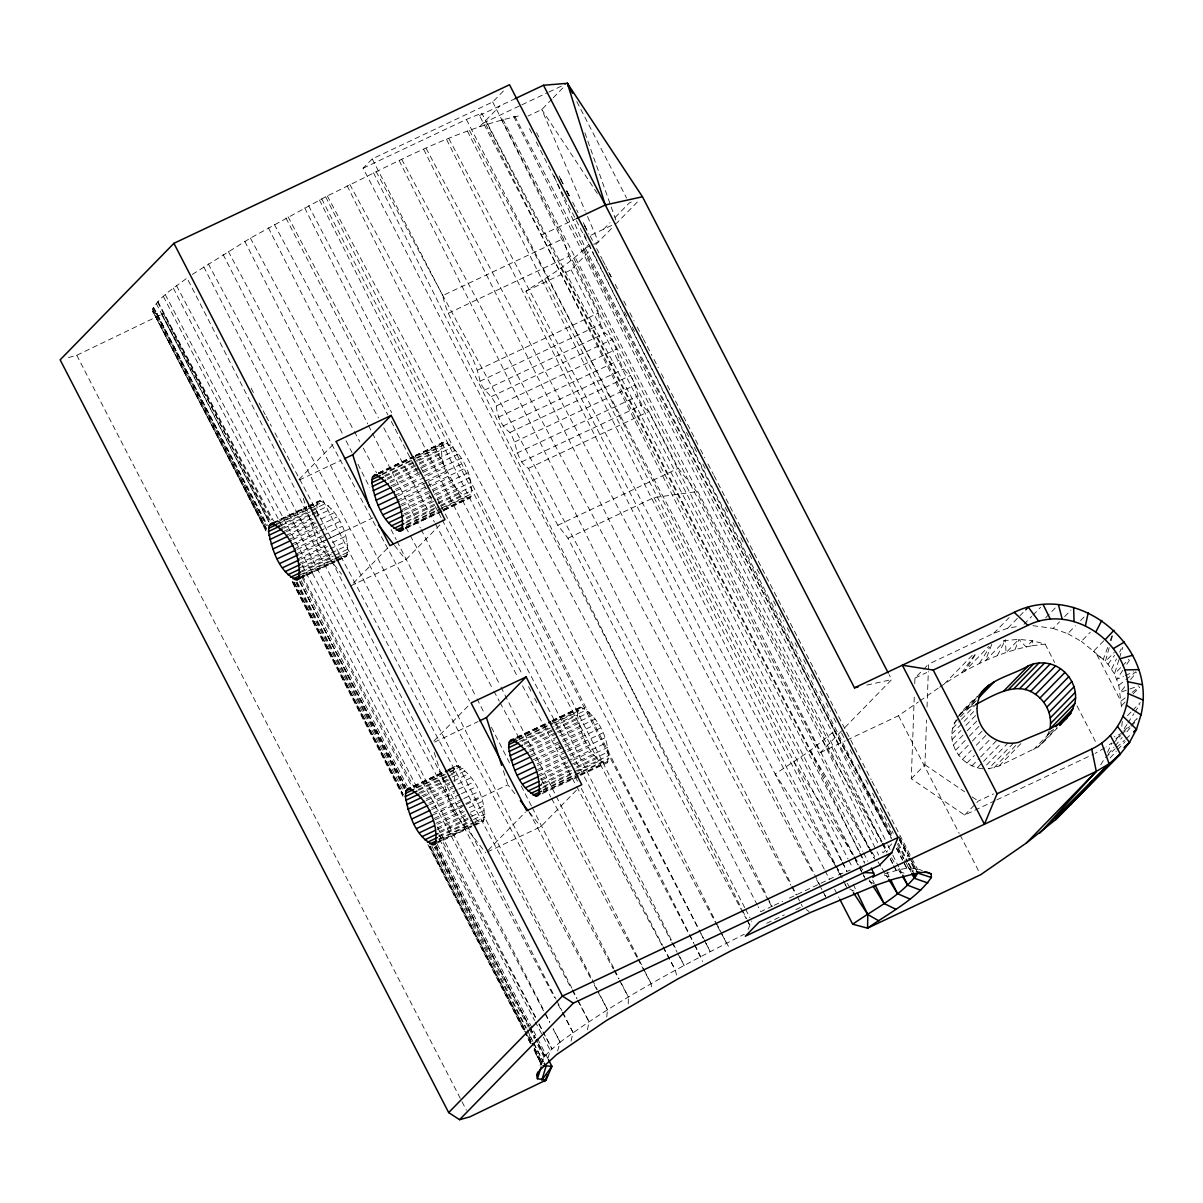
<?xml version="1.0" encoding="UTF-8"?>
<svg xmlns="http://www.w3.org/2000/svg" width="1203" height="1203" viewBox="0 0 1203 1203"><rect width="100%" height="100%" fill="white"/><g stroke="black" fill="none" stroke-linecap="round" stroke-linejoin="round"><path stroke-width="0.75" stroke-dasharray="5 3.75" d="M628.252 1003.873L628.387 997.046L619.891 980.295M318.028 516.764L316.825 505.561L318.389 501.44L319.818 500.598C338.254 509.125 350.569 536.448 346.659 556.222L336.915 560.989M469.14 498.508C450.704 489.982 438.388 462.674 442.298 442.899L443.742 442.057C462.163 450.584 474.478 477.892 470.568 497.666L443.952 510.403M454.839 781.815L453.636 770.612L455.185 766.491L456.629 765.649C475.05 774.191 487.38 801.499 483.456 821.273L480.192 822.085L478.042 821.213L470.283 813.83M577.47 715.229L578.087 709.62L580.538 707.108C598.974 715.635 611.289 742.943 607.38 762.717L605.936 763.559C587.996 756.492 580.733 732.973 577.47 715.229L555.651 725.544M939.693 687.169C967.453 667.59 998.58 651.951 1032.189 645.74L1032.324 640.763L1018.866 639.334L1000.58 640.958M995.152 800.642L964.641 815.063L911.272 778.732L914.34 694.853M914.746 683.68L914.942 678.086L922.4 670.462M911.272 778.732L924.927 764.747L926.551 720.011M927.032 706.973L928.325 671.56M928.4 669.695L928.596 664.101L993.738 633.319L1007.813 628.177L1019.392 626.177M606.733 1016.971L607.53 1009.753L598.162 991.332M1121.767 726.371L1122.369 720.913M982.851 768.792C969.453 767.529 957.528 757.77 953.438 744.988C946.099 724.702 964.099 708.026 977.678 696.071M587.485 1029.798L588.974 1021.663L577.861 999.904M571.034 1041.046L573.064 1032.535L562.778 1012.46M557.636 1051.016L560.102 1042.189C617.395 999.738 680.898 966.52 744.281 934.235M1109.181 647.65L1105.331 661.545L1114.234 652.432M1111.106 640.703L1113.031 633.755M547.891 1058.399L550.327 1050.43L560.102 1042.189L553.23 1028.806M1118.91 659.74L1114.504 673.921L1118.805 685.259L1121.767 709.048M1119.452 657.966L1122.745 647.334M1013.467 743.183L988.445 768.822L999.061 765.98L1038.189 746.943L1045.663 739.108L1049.317 730.777M541.846 1063.632L543.951 1057.091L550.327 1050.43L535.485 1022.159M539.982 1065.407L543.951 1057.091L535.26 1040.445M1107.677 647.44L1103.256 659.439L1107.993 664.236L1114.504 673.921L1121.001 667.259M1110.204 640.582L1112.098 635.425M1015.031 649.665L1018.866 639.334L1026.294 647.094L1032.324 640.763L1045.121 644.101L1054.61 662.477M991.798 644.282L985.317 660.793L1005.467 639.966L1006.039 652.658L1018.866 639.334M748.116 929.453L751.619 920.987M1111.632 669.048L1116.429 658.913M1119.617 652.161L1121.211 648.778M1107.512 752.296L1111.993 742.852L1106.128 746.913M997.347 655.56L1005.467 639.966M266.043 529.741L152.946 311.397L152.751 308.78C160.796 295.457 175.021 287.382 187.021 278.028L555.936 999.076M265.908 530.884L152.946 311.397M1100.7 764.897L1104.519 758.582L1115.181 748.807M979.437 663.349L989.663 647.079M975.242 654.808L964.565 671.319L988.64 646.552M1126.925 724.477L1120.94 733.665L1114.158 736.883M1127.918 722.943L1133.888 713.74M1134.88 712.206L1139.858 704.537M1122.82 670.266L1116.895 679.259L1123.587 676.297M1126.775 664.267L1130.73 658.267M961.648 672.883L974.671 654.823M1107.993 664.236L1114.549 655.349M1124.82 686.702L1120.219 692.402L1138.715 685.86M1130.579 679.59L1136.354 672.477M1108.053 754.356L1113.933 747.319M1115.106 745.905L1122.158 737.469M1126.865 731.83L1130.384 727.62M1131.557 726.206L1136.264 720.582M1116.294 739.153L1119.782 735.048L1115.828 738.913M824.25 869.137L525.952 291.186C547.139 277.006 569.981 264.134 587.605 245.412M1110.068 757.98L1116.354 751.138M1117.617 749.77L1125.166 741.574M68.466 357.562L76.766 355.276L163.428 313.547L271.051 522.207M744.732 907.633L363.095 168.24L372.208 158.916L492.674 101.999L504.328 90.06M859.649 852.085L479.486 115.503L481.756 113.172L862.716 851.288M479.651 126.691L500.057 105.789M552.027 99.037L541.786 109.533L527.997 116.044M553.305 97.729L564.824 85.939M298.961 479.471L336.103 441.426M603.575 229.262L609.981 222.705M615.094 217.457L629.169 203.036L632.492 201.472M525.952 291.186L571.109 269.848L590.613 249.878M595.801 244.555L613.169 226.766M591.32 235.051L616.868 222.976L639.906 199.382M353.321 583.169L389.907 545.681M350.705 585.846L405.772 559.816L439.757 525.019M433.922 741.003L469.802 704.266M488.253 850.13L525.425 812.055M487.35 851.965L540.764 826.732L576.658 789.965M571.109 269.848L820.311 752.672L843.664 728.762M844.957 727.424L891.664 679.59L889.092 674.597M923.633 669.184L928.596 664.101M944.265 683.996L973.693 653.861M993.738 633.319L1009.091 617.59M1007.813 628.177L1023.167 612.447M1023.979 624.297L1031.663 616.432M1032.941 615.124L1040.625 607.259M1045.648 617.816L1055.873 607.335M960.159 714.026L978.024 696.342M959.287 715.725L979.302 695.214M964.265 710.447L968.956 707.68L976.475 699.981M954.235 723.123L959.242 717.996M960.49 716.717L978.009 698.763M952.581 728.371L960.099 720.672M961.347 719.394L976.355 704.011M1032.881 625.65L1053.121 628.402L1059.527 621.846M1064.64 616.613L1071.046 610.056M951.889 733.875L976.926 708.236M952.174 739.469L960.941 730.492M965.949 725.364L977.212 713.83M953.438 744.988L965.949 732.161M967.197 730.883L978.46 719.349M1053.121 628.402L1067.723 633.695L1075.407 625.831M1080.52 620.583L1085.647 615.35M955.618 750.251L968.129 737.424M969.377 736.146L980.64 724.612M958.656 755.108L971.167 742.296M972.43 741.003L983.678 729.469M962.475 759.409L971.227 750.431M976.235 745.319L987.498 733.77M1067.723 633.695L1081.332 641.394L1090.294 632.222M966.941 763.033L974.445 755.334M979.453 750.206L991.964 737.394M891.784 843.904L883.017 852.882L881.303 849.559M971.934 765.845L979.437 758.161M980.686 756.882L996.956 740.221M977.287 767.785L982.295 762.657M983.543 761.379L999.813 744.717M1103.753 640.778L1093.527 651.259L1081.332 641.394M986.595 764.943L1007.873 743.153M993.904 767.875L1017.678 743.514M999.061 765.98L1022.836 741.634M964.641 815.063L978.28 801.078L993.573 793.86M1048.219 734.281L1051.963 730.432M1033.482 749.725L1053.497 729.213M1038.189 746.943L1056.926 727.574M1042.279 743.379L1057.302 727.995M1122.309 665.936L1128.805 659.274M1121.602 705.65L1125.437 701.725M1133.121 693.86L1139.512 687.304M1127.497 715.665L1131.331 711.74M1132.609 710.417L1140.294 702.552M1113.031 743.424L1120.64 735.65M1121.918 734.356L1129.542 726.597M1130.805 725.304L1137.151 718.838M834.867 864.566L775.153 774.01L810.04 750.837L834.491 730.913L594.673 255.788M1123.617 731.168L1128.955 726.176M1134.294 721.183L1136.97 718.687M1116.504 747.589L1124.489 740.251M1125.828 739.033L1131.151 734.146M1118.805 685.259L1124.474 680.808M1125.903 679.68L1135.827 671.875M1125.106 697.875L1120.865 701.184L1096.79 654.537L1093.527 651.259L1103.256 659.439L1096.79 654.537M1132.173 692.372L1139.241 686.883M846.927 740.101L898.506 715.725L918.34 701.981M919.859 700.913L938.175 688.221M1104.67 747.92L1095.196 753.379M192.345 274.404L250.419 238.104L327.291 195.909C390.088 165.728 452.358 129.999 521.049 115.428M766.687 923.272L784.356 914.881M363.095 168.24L466.358 119.443L481.756 113.172M479.486 115.503L515.095 98.676M483.14 123.112L520.207 105.608M521.891 104.811L547.154 92.872M548.854 92.075L565.696 84.105M541.275 235.232L576.643 218.525M757.288 905.002L567.981 538.222L557.801 525.26L528.448 468.388C515.395 460.403 517.636 443.892 509.922 432.478C501.305 426.343 497.365 416.178 496.237 405.982C493.35 395.847 483.035 391.261 479.997 381.246C474.629 350.163 448.854 326.675 442.734 295.577L563.215 238.66L492.674 101.999M554.027 176.059L585.29 248.089L593.485 244.209M595.124 243.442L598.402 241.878L585.906 212.66M448.358 313.216L568.839 256.284L563.215 238.66M477.711 370.073L598.177 313.156L568.839 256.284M479.997 381.246L600.462 324.314L598.177 313.156M484.553 390.073L605.034 333.156C620.853 342.9 614.643 365.787 630.402 375.562C638.116 386.96 635.876 403.471 648.928 411.471L678.281 468.328L696.597 491.681L877.859 842.897M299.352 479.997L341.066 460.283M491.395 396.584L611.861 339.652M496.237 405.982L616.718 349.05M271.637 523.365L306.524 506.884M308.194 506.102L319.818 500.598M378.253 472.99L413.516 456.328M415.2 455.546L443.742 442.057M273.517 522.643L306.75 506.944M308.419 506.147L318.389 501.44M378.494 473.035L413.757 456.373M415.441 455.591L442.298 442.899M273.457 523.395L306.69 507.681M308.359 506.899L321.652 500.628M378.404 473.802L413.667 457.14M415.336 456.358L445.561 442.072M498.523 417.14L619.004 360.223M277.487 521.952L307.397 507.816M309.066 507.034L317.381 503.11M379.171 473.922L441.29 444.569M275.622 524.267L323.802 501.501M382.238 473.892L414.133 458.824M415.817 458.027L447.727 442.945M278.6 523.621L308.509 509.486M310.179 508.704L316.825 505.561M381.968 474.779L415.546 458.914M417.23 458.117L440.734 447.02M278.028 525.982L309.607 511.049M311.276 510.267L326.224 503.2M384.659 475.591L414.885 461.32M416.554 460.523L450.148 444.659M281.863 525.215L310.103 511.861M311.772 511.08L316.75 508.719M385.261 476.358L417.155 461.275M418.839 460.493L440.674 450.178M280.645 528.463L310.554 514.328M312.224 513.546L328.84 505.696M387.261 478.087L417.486 463.802M419.17 463.005L452.749 447.14M283.923 528.192L310.509 515.636M312.178 514.854L317.156 512.493M387.336 479.335L417.561 465.05M419.245 464.253L441.08 453.937M503.095 425.982L623.56 369.05M283.367 531.651L331.562 508.884M389.998 481.275L455.471 450.328M286.464 531.681L313.051 519.11M389.892 482.809L420.118 468.523M421.802 467.726L441.952 458.208M286.119 535.44L314.374 522.102M321.021 518.959L334.314 512.673M391.065 485.862L421.291 471.576M422.975 470.779L458.223 454.132M289.427 535.53L316.028 522.959M392.885 486.644L421.426 473.155M423.11 472.358L443.26 462.839M509.922 432.478L630.402 375.562M288.825 539.726L317.066 526.388M318.735 525.591L337.005 516.959M395.441 489.35L418.945 478.238M425.667 475.065L460.929 458.418M292.81 539.591L317.727 527.816M396.283 490.704L444.975 467.696M291.382 544.373L317.968 531.816M319.637 531.034L339.577 521.606M394.644 495.591L423.185 482.102M424.87 481.305L463.486 463.065M294.87 544.538L319.803 532.764M398.343 495.651L426.885 482.162M428.569 481.365L447.035 472.644M514.779 441.892L635.244 384.96M293.727 549.245L321.983 535.891M323.637 535.109L341.923 526.478M396.99 500.448L425.531 486.959M427.215 486.177L465.832 467.922M297.216 549.395L323.802 536.839M400.689 500.508L449.381 477.501M295.788 554.177L324.043 540.824M325.697 540.042L343.983 531.41M400.734 504.598L467.892 472.854M303.276 498.313L317.803 543.891L327.817 539.17M329.487 538.373L372.885 517.876M299.788 554.042L324.705 542.267M401.576 505.952L431.802 491.666M433.471 490.884L451.952 482.147M517.064 453.05L637.53 396.133M297.502 559.034L325.757 545.696M332.404 542.553L345.697 536.267M402.449 509.455L432.674 495.17M434.358 494.373L469.606 477.726M300.81 559.124L327.411 546.553M404.268 510.237L434.494 495.952M436.178 495.17L454.644 486.433M298.825 563.666L328.735 549.545M330.389 548.748L347.005 540.899M403.757 514.087L435.666 499.019M437.351 498.222L470.929 482.358M301.908 563.696L328.494 551.139M405.351 514.824L457.396 490.238M521.621 461.892L642.086 404.96M299.697 567.936L347.878 545.17M406.313 517.561L436.539 503.275M438.223 502.493L471.802 486.613M302.976 567.666L331.216 554.327M406.388 518.809L460.117 493.425M300.103 571.711L333.336 555.997M334.99 555.215L348.284 548.944M406.719 521.335L438.629 506.252M440.298 505.455L472.208 490.388M302.254 571.726L333.832 556.809M405.637 522.884L439.23 507.019M440.899 506.222L462.734 495.907M300.028 574.869L333.261 559.169M334.93 558.372L348.223 552.102M406.644 524.493L440.223 508.628M441.907 507.831L472.132 493.546M303.021 574.222L341.231 556.162L345.216 557.064M406.388 525.38L465.155 497.606M528.448 468.388L648.928 411.471M299.472 577.32L334.374 560.824M336.028 560.042L347.667 554.553M406.103 526.944L441.366 510.283M443.035 509.486L471.576 495.997M301.848 576.673L335.081 560.959M336.75 560.177L343.396 557.034M405.185 527.846L437.08 512.764M443.802 509.591L467.305 498.493M298.464 578.989L335.02 561.711M336.69 560.929L346.659 556.222M406.764 527.816L442.027 511.155M443.712 510.358L470.568 497.666M300.359 578.252L335.246 561.771M405.321 528.658L442.268 511.2M557.801 525.26L678.281 468.328M567.981 538.222L654.026 497.561L696.597 491.681M434.704 742.056L478.087 721.544M413.426 786.07L446.659 770.371M448.313 769.589L456.629 765.649M516.734 737.259L550.327 721.394M551.997 720.597L580.538 707.108M413.652 786.13L443.561 771.995M445.215 771.213L455.185 766.491M516.974 737.304L550.553 721.439M552.237 720.642L579.109 707.95M413.591 786.882L446.824 771.168M448.478 770.386L458.448 765.679M516.884 738.071L550.463 722.206M552.147 721.409L582.372 707.123M414.298 787.003L454.178 768.161M517.651 738.176L551.23 722.311M552.914 721.514L578.087 709.62M415.742 787.754L447.321 772.837M448.975 772.055L460.614 766.552M519.034 738.943L584.523 708.011M417.065 787.89L448.644 772.973M450.298 772.191L453.636 770.612M518.779 739.83L552.357 723.965M554.042 723.168L577.545 712.071M418.163 789.454L449.742 774.537M451.396 773.755L463.035 768.266M519.786 741.439L548.327 727.95M555.049 724.777L586.944 709.71M418.659 790.266L446.914 776.912M448.569 776.13L453.561 773.77M522.057 741.409L553.966 726.341M419.11 792.732L450.689 777.815M452.343 777.033L465.636 770.747M524.072 743.138L554.297 728.853M555.981 728.071L589.56 712.191M420.734 793.243L450.644 779.123M524.147 744.386L577.876 719.003M421.832 795.92L468.358 773.935M526.794 746.326L555.335 732.838M557.019 732.041L592.282 715.379M423.261 796.732L449.847 784.161M528.373 747.063L556.929 733.574M558.598 732.777L578.748 723.259M426.253 798.927L471.125 777.724M529.546 750.116L558.087 736.627M559.771 735.845L595.034 719.183M426.238 800.581L452.824 788.01M529.696 751.695L554.884 739.8M561.59 736.627L580.072 727.89M428.945 803.213L457.2 789.86M458.854 789.078L473.817 782.01M530.568 755.198L560.793 740.913M562.478 740.131L597.726 723.469M429.606 804.657L454.539 792.882M531.41 756.552L581.771 732.762M431.516 807.86L459.757 794.506M461.426 793.724L476.373 786.657M533.124 759.845L600.297 728.116M431.682 809.589L456.599 797.815M535.14 760.702L563.696 747.213M565.365 746.416L583.846 737.695M433.862 812.732L462.102 799.378M463.772 798.597L478.719 791.529M537.155 763.92L565.696 750.431M567.38 749.634L602.643 732.973M432.358 815.243L462.268 801.108M537.5 765.559L566.042 752.086M567.711 751.289L586.192 742.552M434.253 818.446L464.178 804.311M465.832 803.529L480.794 796.461M537.546 769.649L567.756 755.364M569.44 754.582L604.703 737.92M434.178 752.461L452.794 810.822L464.478 805.303M466.147 804.506L507.861 784.792L515.801 794.912M434.93 819.89L461.516 807.318M538.373 771.003L568.598 756.732M570.282 755.935L588.748 747.198M435.967 823.303L462.553 810.747M469.215 807.604L482.508 801.318M537.576 775.303L566.117 761.815M567.801 761.018L606.417 742.777M437.621 824.175L464.208 811.604M539.395 776.085L571.305 761.018M572.974 760.221L591.455 751.484M437.291 827.935L468.854 813.017M470.523 812.236L483.817 805.95M540.568 779.138L607.726 747.409M437.05 829.544L466.959 815.408M542.147 779.875L572.372 765.604M574.057 764.807L594.207 755.289M439.817 831.423L484.689 810.22M541.44 783.409L569.981 769.92M576.703 766.747L608.598 751.68M439.772 832.732L468.027 819.378M543.2 783.86L575.094 768.792M576.778 767.995L596.929 758.476M438.569 835.98L471.802 820.266M473.456 819.484L485.095 813.995M543.53 786.386L609.004 755.439M439.065 836.777L468.975 822.657M542.448 787.935L576.026 772.07M577.711 771.273L599.53 760.958M438.493 839.138L473.396 822.641M475.05 821.86L485.02 817.153M543.455 789.544L573.681 775.258M575.35 774.461L608.944 758.597M439.817 839.273L478.042 821.213M543.185 790.431L601.951 762.672M436.283 842.371L471.185 825.89M472.839 825.093L484.478 819.604M542.899 791.995L578.162 775.333M579.846 774.537L608.387 761.048M438.659 841.724L471.892 826.025M473.546 825.228L480.192 822.085M543.666 792.1L573.891 777.83M580.598 774.657L604.117 763.544M435.275 844.04L483.456 821.273M542.132 793.709L579.079 776.251M580.508 775.424L607.38 762.717M914.942 678.086L926.641 672.567M820.311 752.672L845.273 740.883M968.956 707.68L973.874 705.349M996.851 799.845L1093.497 754.176M772.537 906.085L760.732 911.663L758.146 906.671M774.221 905.288L782.657 901.303M789.409 898.115L811.348 887.754M813.033 886.957L836.656 875.799M838.341 875.002L850.28 870.04M795.815 909.588L800.717 907.318M1125.256 675.56L1133.632 671.86M884.295 873.949C896.521 870.777 909.964 864.762 922.31 870.671M866.882 685.078L891.664 679.59M1032.189 645.74L1045.121 644.101M153.007 312.254L157.007 313.803L163.428 313.547M906.806 868.34L903.393 861.649L906.806 868.34L913.272 870.431M893.664 865.498L896.265 870.476L905.137 873.528M884.265 875.077L890.987 877.619M914.009 868.07L908.866 858.055L914.009 868.07L916.506 869.137M869.152 881.498L873.859 883.528M849.754 888.957L854.07 891.137M924.927 764.747L964.565 791.739M972.189 796.927L978.28 801.078M338.81 554.448L341.231 556.162M806.341 909.543L809.017 911.543M394.434 545.35L405.772 559.816M529.41 812.281L540.764 826.732M317.803 543.891L341.622 574.267M452.794 810.822L485.681 852.762M597.32 193.457L541.786 109.533L585.169 210.946M835.89 866.13L841.032 873.934M847.213 883.303L852.356 891.107M544.794 279.051L793.995 761.875L859.077 864.16M860.07 865.739L863.077 870.461M869.077 879.889L872.085 884.611M560.839 268.013L810.04 750.837L871.243 850.822M872.22 852.401L877.077 860.34M878.055 861.934L880.957 866.686M881.934 868.28L887.769 877.799M573.756 258.284L822.957 741.108L881.994 841.514M882.942 843.123L887.694 851.228M891.513 857.694L894.37 862.551M898.175 869.032L901.032 873.889M717.65 926.581L730.026 949.302M583.29 250.059L832.491 732.883L891.498 837.483M897.949 848.912L903.483 858.716M907.182 865.258L910.866 871.799M585.29 248.089L834.491 730.913L892.821 835.754M897.378 843.95L907.408 861.965M908.31 863.604L913.784 873.423M834.491 730.913L892.31 837.378M897.649 847.213L903.874 858.671M904.761 860.31L910.987 871.784M376.088 171.458L768.01 899.694M768.912 901.348L771.574 906.325M349.802 184.42L746.131 918.596M747.018 920.25L750.582 926.866M401.697 159.367L790.822 885.077M791.709 886.731L796.145 894.987M274.359 224.435L378.404 417.907M383.742 427.817L434.418 522.072M435.321 523.726L518.012 677.515M522.463 685.785L575.816 785.003M576.703 786.657L662.071 945.408M662.958 947.062L675.409 970.204L676.612 975.588M250.419 238.104L353.487 429.907M354.374 431.561L359.712 441.471M363.261 448.087L376.599 472.884M405.922 527.455L409.471 534.057M410.358 535.711L493.004 689.484M493.892 691.139L499.215 701.048M500.102 702.702L519.651 739.078M540.974 778.762L550.748 796.957M551.651 798.612L636.943 957.332M637.831 958.986L651.169 983.783L651.74 990.189M228.254 251.322L469.576 701.078M529.019 811.86L613.304 968.941M614.192 970.595L618.628 978.866M619.515 980.52L628.387 997.046M426.103 148.345L813.138 873.198M816.672 879.814L821.98 889.754M327.291 195.909L716.762 924.927M208.284 263.818L590.718 978.325M594.252 984.941L607.53 1009.753M161.653 313.637L209.878 403.697L270.134 522.553M448.839 138.631L836.296 867.634M837.183 869.288L839.829 874.25M845.107 884.19L846.867 887.513M251.081 388.133L254.615 394.764M259.036 403.065L265.231 414.674M266.119 416.328L271.427 426.283M274.961 432.915L571.275 988.49M572.162 990.144L576.583 998.445M577.47 1000.099L588.974 1021.663M176.51 285.697L554.553 997.678M558.072 1004.325L561.606 1010.956M562.478 1012.625L573.064 1032.535M469.456 130.42L854.611 858.596M855.483 860.25L866.01 880.16M288.088 216.826L391.712 412.704M420.689 467.486L425.08 475.786M428.584 482.433L433.862 492.388M437.366 499.034L444.388 512.313M445.275 513.967L670.958 940.611M671.83 942.265L677.109 952.235M677.981 953.889L684.131 965.513L679.921 957.107M165.307 294.645L544.297 1012.279M545.185 1013.949L549.576 1022.249M553.079 1028.896L560.102 1042.189M157.954 301.682L273.547 520.899M302.449 575.696L414.539 788.266M439.065 834.762L535.38 1017.437M538.884 1024.084L552.027 1049.001L543.41 1032.309M487.531 123.849L868.596 847.874M869.468 849.529L873.844 857.829M502.749 119.067L881.468 842.22M882.34 843.889L886.686 852.19M890.175 858.852L892.791 863.829M157.548 302.028L271.893 519.891M302.434 578.102L411.546 785.995M439.471 839.213L534.613 1020.49M899.679 838.115L909.227 856.446M910.1 858.115L916.19 869.784M514.764 116.18L891.197 838.386M896.4 848.371L902.476 860.025M308.615 205.713L688.507 933.272M689.379 934.942L693.725 943.257M694.597 944.926L702.597 961.573M153.608 307.457L267.517 525.395M297.081 581.966L404.9 788.251M435.336 846.476L529.245 1026.159L436.298 845.814M530.117 1027.828L535.335 1037.798L530.237 1027.738M153.367 307.697L266.194 524.192M296.585 582.478L404.208 788.973M528.328 1027.121L434.584 847.273L526.418 1028.114M529.185 1028.791L534.403 1038.775M899.318 839.754L907.964 856.416M536.568 132.601L539.155 137.623M559.079 175.999L563.169 183.909M566.598 190.525L569.44 195.969M572.598 202.104L578.087 212.63M583.26 222.615L587.184 230.239M560.598 179.127L563.169 184.104M569.184 195.713L566.613 190.736L569.184 195.863M584.628 225.593L587.199 230.57M590.177 235.938L594.477 244.284M596.658 248.54L602.237 259.292M602.703 260.224L605.289 265.231M605.695 265.953L611.335 276.916M615.169 284.299L618.613 290.976M623.786 300.976L627.725 308.645M629.831 312.66L634.131 320.99M637.229 327.021L642.763 337.667M643.259 338.705L651.891 355.396M653.966 359.351L658.267 367.697M661.394 373.772L665.169 381.035M667.439 385.456L698.507 445.561M700.507 449.411L704.823 457.741M707.996 463.937L713.439 474.418M714.041 475.621L871.198 779.619M871.995 781.183L878.957 794.627M879.769 796.206L917.739 869.679M285.938 217.984L387.847 414.794M391.291 421.456L419.802 476.508M423.245 483.17L425.847 488.177M429.291 494.854L431.892 499.862M435.336 506.523L437.937 511.531M438.794 513.2L441.381 518.207M442.253 519.876L522.553 674.988M528.598 686.657L531.2 691.665M534.643 698.341L537.245 703.334M558.824 745.033L560.553 748.371M575.245 776.732L577.831 781.739M581.29 788.401L662.462 945.197M663.319 946.851L675.409 970.204M292.795 581.425L403.291 794.762M430.057 846.446L525.019 1029.783L430.238 846.16M531.064 1041.452L525.876 1031.452L531.079 1041.422M152.871 311.547L265.878 530.042M292.615 581.741L403.035 795.228M429.772 846.927L524.673 1030.385M525.531 1032.054L530.703 1042.054M534.162 1048.73L541.666 1064.941L533.906 1049.933M1077.016 705.89L1095.963 742.627M898.506 715.725L959.212 833.348M960.069 835.002L978.881 871.453M576.823 101.608L626.598 198.059M560.613 179.232L563.184 184.224M584.643 225.803L588.929 234.119M608.673 272.254L611.259 277.261M899.017 836.401L911.047 859.769M911.904 861.438L917.919 873.122M624.522 312.013L627.109 317.021M632.267 327.051L634.853 332.058M678.778 417.261L681.364 422.283M686.522 432.298L689.108 437.321M694.281 447.336L697.725 454.027M702.898 464.042L705.469 469.065M725.289 507.486L727.86 512.493M733.033 522.523L735.619 527.531M740.777 537.561L744.221 544.237M749.394 554.267L751.98 559.275M757.138 569.305L759.725 574.312M773.514 601.049L776.085 606.056M779.529 612.733L783.845 621.094M787.288 627.771L790.732 634.462M795.033 642.808L798.476 649.5M803.649 659.515L806.236 664.522M811.393 674.552L814.852 681.229M820.01 691.259L822.596 696.266M826.04 702.958L830.341 711.304M833.784 717.996L836.371 723.003M841.544 733.033L844.987 739.71M850.16 749.74L852.732 754.747M857.904 764.777L860.491 769.785M865.649 779.8L869.092 786.491M872.551 793.168L876.852 801.529M880.295 808.205L887.182 821.574M888.04 823.243L893.212 833.273M898.385 843.288L907.859 861.664M908.716 863.348L913.017 871.694M600.462 324.314L605.034 333.156M863.589 852.957L867.889 861.318M860.521 853.754L864.822 862.1M466.358 119.443L847.995 858.852M848.852 860.521L852.31 867.198M654.026 497.561L841.619 861.002M842.476 862.671L846.777 871.017M825.108 870.807L829.423 879.152M834.581 889.167L838.897 897.513M372.208 158.916L442.734 295.577M745.589 909.303L749.905 917.648M321.682 198.841L698.161 928.25M703.319 938.265L699.018 929.919L703.394 938.235M704.191 939.934L710.221 951.618L704.251 939.904M163.322 296.329L282.254 526.628M302.088 565.019L417.576 788.657M437.396 827.032L535.651 1017.287M539.094 1023.964L542.538 1030.64M301.201 580.613L407.155 785.92M437.306 844.341L547.576 1057.978M156.21 303.427L269.111 522.057M300.133 582.132L406.133 787.409M162.014 315.006L268.81 521.982M299.818 582.072L405.772 787.364M435.907 845.784L528.929 1026.054M529.801 1027.723L534.959 1037.738M538.403 1044.415L546.162 1059.437M157.007 313.803L266.434 525.771M295.727 582.508L402.584 789.469M431.877 846.205L525.801 1028.129M529.245 1034.806L532.688 1041.482M533.561 1043.151L543.034 1061.497M152.751 308.78L266.51 529.064M294.088 582.478L402.674 792.762M292.615 582.628L402.915 796.251M427.907 844.641L524.418 1031.572M530.463 1043.257L525.29 1033.242L530.583 1043.542M76.766 355.276L466.403 1110.189M566.598 191.247L569.169 196.269M899.438 839.664L908.009 856.371M173.322 288.073L544.658 1012.084M545.515 1013.768L549.801 1022.129M156.044 313.502L266.585 528.914M293.998 582.342L402.885 794.627M429.396 846.19L524.583 1031.858M533.952 1049.918L541.726 1065.272M203.728 266.75L571.891 988.174M572.733 989.858L577.004 998.219M556.794 1000.746L561.936 1010.791M529.455 128.631L532.012 133.653M536.282 142.014L539.696 148.721M540.553 150.39L556.778 182.194M557.621 183.864L563.606 195.578M564.448 197.247L891.438 838.22M896.566 848.265L902.551 859.98M325.607 196.781L698.281 928.19M223.111 254.45L597.305 989.663M513.681 116.39L881.814 841.995M882.671 843.664L886.912 852.055M890.31 858.747L896.265 870.476M268.389 227.773L367.697 423.892M368.539 425.576L420.313 527.831M421.155 529.5L500.087 685.394M500.944 687.078L643.53 968.701M644.372 970.37L651.169 983.783M244.81 241.367L342.629 434.057M346.028 440.764L351.983 452.493M357.938 464.223L369.832 487.681M391.095 529.576L396.208 539.621M397.05 541.29L476.147 697.123M477.005 698.793L484.659 713.875M491.456 727.289L510.177 764.146M521.23 785.935L531.44 806.04M532.282 807.709L613.936 968.565M614.778 970.235L619.034 978.625M299.742 581.109L405.065 788.717M527.26 1029.783L532.899 1041.407M533.741 1043.076L543.395 1061.587M588.748 244.074L593.816 254.104M501.335 119.488L869.032 847.604M869.874 849.273L874.957 859.348M485.832 124.435L853.363 855.017M854.205 856.701L858.416 865.077M859.273 866.746L864.325 876.807M319.457 199.999L688.853 933.092M689.695 934.776L693.92 943.152M694.763 944.836L700.687 956.58M467.471 131.172L835.093 864.025M835.935 865.709L842.656 879.122M843.498 880.807L846.025 885.829M446.629 139.548L813.754 872.867M814.596 874.551L822.145 889.649M423.712 149.398L791.439 884.731M792.281 886.416L796.476 894.806M797.318 896.491L802.356 906.566M399.155 160.525L766.897 896.07M767.74 897.754L771.935 906.145M373.471 172.736L741.454 908.34M742.296 910.024L746.492 918.415M747.334 920.1L750.687 926.821M347.126 185.758L715.559 921.318M716.402 923.002L726.492 943.152M304.675 207.833L676.552 950.385M832.491 732.883L887.032 843.378M887.859 845.047L891.994 853.423M892.821 855.092L898.596 866.807M899.423 868.491L901.904 873.513M822.957 741.108L876.19 850.085M877.002 851.754L878.641 855.107M886.837 871.874L890.115 878.581M810.04 750.837L864.566 863.243M872.701 880.01L874.325 883.363M793.995 761.875L841.844 860.852M842.656 862.536L846.717 870.912M853.198 884.34L856.446 891.047M583.951 233.968L587.951 242.389M584.914 132.811L616.868 222.976M503.35 770.642L507.861 784.792M825.514 896.37L822.867 891.408L825.514 896.37M544.899 1056.099L536.192 1039.467L544.899 1056.099M541.41 1061.452L531.921 1043.121L541.41 1061.452"/><path stroke-width="1.5" d="M268.555 531.485L269.186 525.876L271.637 523.365C290.058 531.906 302.374 559.215 298.464 578.989L297.021 579.831C279.096 572.763 271.833 549.245 268.555 531.485L280.194 525.997M371.832 482.704L372.449 477.095L374.9 474.584C393.321 483.11 405.637 510.418 401.727 530.192L400.298 531.034C382.359 523.967 375.095 500.448 371.832 482.704L383.577 477.155M405.366 796.551L405.982 790.927L408.434 788.431C426.87 796.957 439.185 824.266 435.275 844.04L433.832 844.882C415.892 837.814 408.629 814.296 405.366 796.551L417.005 791.048M508.628 747.755L509.245 742.146L511.696 739.634C530.132 748.161 542.448 775.469 538.538 795.258L537.094 796.085C519.155 789.033 511.892 765.499 508.628 747.755L518.704 742.988M975.513 704.582C993.152 695.77 1016.159 680.221 1035.497 694.372C1046.505 701.845 1052.685 715.905 1049.858 729.033L1074.88 703.394C1078.685 686.372 1066.911 668.282 1050.189 663.981C1042.971 662.116 1035.212 662.673 1028.415 665.77C1013.076 674.913 993.377 678.056 981.437 692.236M1126.474 705.153C1139.707 651.71 1077.527 600.508 1027.888 625.365L933.227 670.086L902.355 665.214L984.43 824.235L997.076 793.785L1091.722 749.048C1109.256 740.657 1122.249 724.116 1126.474 705.153L1140.97 714.943L1136.474 729.259L1129.527 742.431L1120.309 754.07L1055.708 819.604L1026.354 843.032L980.595 874.761L867.558 928.16L852.671 924.205L839.754 899.182M1140.97 714.943C1157.978 646.222 1078.038 580.402 1014.219 612.357L854.491 687.815L543.485 85.263L515.095 98.676M1085.437 625.65L1088.204 612.718M1059.798 725.439L1070.685 713.469L1074.88 703.394M548.448 1059.648L551.891 1066.324L546.117 1080.038L537.425 1078.715L541.185 1066.956M537.425 1078.715L536.718 1075.377L537.801 1072.053M871.348 867.995L874.386 875.228L745.304 936.22L758.958 922.235L879.423 865.318L891.709 852.732L898.039 837.499L509.516 84.751L173.909 243.322L60.15 359.832L448.674 1112.58L459.561 1119.692L469.847 1116.865L546.117 1080.038M544.703 1081.497L547.576 1074.64M1096.008 631.635L1101.813 620.417M985.182 688.387C971.498 702.357 975.964 727.138 991.964 737.394C999.798 742.642 1009.753 744.597 1018.926 742.236C1035.031 734.431 1053.512 729.529 1067.317 717.74M536.718 1075.377L539.741 1070.174L556.658 1054.55L606.327 1020.595L677.424 979.182L730.913 950.851L810.341 912.536L877.002 884.882L894.355 878.897L919.739 872.506L927.272 872.235L931.182 873.904L931.363 877.513C915.438 899.859 889.588 912.641 867.558 928.16L867.799 914.536L857.258 892.731M852.671 924.205C875.122 908.506 901.558 895.724 917.919 873.122L931.363 877.513M543.019 1065.678L551.891 1066.324L541.831 1080.129L545.936 1066.61L544.237 1063.257M1070.354 805.183L1081.136 792.777M1101.707 743.168L1109.121 763.815L1096.294 771.379L1039.828 833.062L1109.121 763.815L1120.309 754.07L1110.399 735.589M1133.963 731.995L1136.474 729.259L1122.985 716.296M1105.497 639.304L1113.993 630.282M1109.121 763.815L1055.708 819.604L1120.309 754.07L1101.918 772.04M1089.918 783.409L1092.474 780.762M1124.414 747.725L1129.527 742.431L1117.572 726.537M344.404 458.704L352.75 454.764L391.17 415.411L444.99 519.666L389.907 545.681L336.103 441.426L391.17 415.411M479.756 720.762L486.433 717.605L526.147 676.928L581.786 784.717L526.719 810.732L471.08 702.943L526.147 676.928M448.674 1112.58L562.433 996.069L898.039 837.499M459.561 1119.692L573.32 1003.167L891.709 852.732M550.463 1067.783L551.891 1066.324M1025.723 609.831L1028.294 607.199L1038.836 621.365M979.272 695.063L989.287 684.808M979.302 695.214L981.813 692.657M978.971 697.424L993.994 682.041M1003.377 691.409L1028.415 665.77M1008.55 689.53L1033.572 663.891M1014.009 688.582L1039.031 662.943M1019.603 688.612L1044.625 662.973M1025.151 689.605L1050.189 663.981M1030.52 691.545L1055.542 665.921M1035.497 694.372L1060.52 668.733M1039.963 697.981L1065.001 672.357M874.386 875.228L872.566 877.092L1096.294 771.379L1091.722 749.048M1043.783 702.296L1068.805 676.657M1046.836 707.153L1071.858 681.515M1049.016 712.417L1074.038 686.778M1050.264 717.935L1075.287 692.296M1050.55 723.529L1075.572 697.89M1055.723 726.582L1073.241 708.642M1059.452 725.168L1070.685 713.469M1026.354 843.032L1096.294 771.379M1087.467 786.16L1097.978 775.89M1124.204 747.349L1129.527 742.431M1133.812 731.71L1136.474 729.259M1113.587 648.447L1124.399 642.026M576.643 218.525L605.274 204.991L642.462 196.766L888.22 672.928M270.194 524.207L273.517 522.643M269.186 525.876L274.164 523.531M372.449 477.095L377.486 474.704M268.63 528.328L276.946 524.403M371.892 479.546L380.298 475.576M268.976 535.26L282.269 528.974M372.238 486.478L385.667 480.117M269.848 539.53L284.795 532.463M373.11 490.734L388.223 483.591M271.156 544.162L287.773 536.312M374.419 495.365L391.216 487.441M272.87 549.019L291.141 540.388M376.133 500.222L394.599 491.501M274.931 553.951L293.216 545.32M378.193 505.17L396.659 496.433M277.276 558.824L295.562 550.192M380.539 510.027L399.005 501.305M279.833 563.47L298.118 554.839M383.11 514.673L399.892 506.749M282.54 567.756L299.156 559.906M385.802 518.959L402.599 511.034M285.291 571.545L300.254 564.478M388.554 522.764L403.667 515.621M288.013 574.733L299.652 569.245M391.276 525.952L403.035 520.388M290.63 577.229L300.6 572.508M393.892 528.433L403.967 523.666M293.051 578.929L299.697 575.786M396.313 530.147L403.02 526.959M295.201 579.801L300.194 577.455M398.464 531.019L403.501 528.643M297.021 579.831L300.359 578.252M400.298 531.034L403.652 529.455M407.005 789.258L410.328 787.694M510.267 740.477L513.621 738.883M405.982 790.927L410.975 788.582M509.245 742.146L515.967 738.973M405.441 793.394L413.742 789.454M508.704 744.597L517.095 740.627M405.772 800.311L419.065 794.04M509.034 751.529L522.463 745.183M406.644 804.581L421.606 797.514M509.907 755.785L525.019 748.657M407.952 809.213L424.584 801.363M511.215 760.431L528.012 752.492M409.667 814.07L427.952 805.439M512.929 765.288L529.726 757.349M411.742 819.017L430.012 810.371M515.004 770.221L531.786 762.281M414.088 823.875L432.358 815.243M517.35 775.093L534.132 767.153M416.644 828.521L433.26 820.672M519.907 779.739L536.703 771.8M419.336 832.807L434.298 825.739M522.613 784.025L537.711 776.882M422.103 836.596L435.396 830.326M525.365 787.815L538.794 781.469M424.824 839.799L438.118 833.514M528.087 791.003L541.515 784.657M427.426 842.28L437.396 837.574M530.688 793.484L540.764 788.732M429.847 843.98L436.494 840.837M533.109 795.198L541.515 791.228M432.012 844.867L435.336 843.288M535.275 796.07L540.312 793.694M1120.038 658.748L1132.7 655.274M854.491 687.815L858.025 687.033M543.485 85.263L567.38 83.308L642.462 196.766M1124.67 669.921L1138.655 669.635M863.543 872.566L873.919 873.002M1127.331 681.62L1142.068 684.672M924.46 871.784L931.182 873.904M916.506 871.468L919.739 872.506M914.551 878.34L911.889 873.423L914.551 878.34L927.844 882.972M902.927 877.137L907.694 885.228L920.656 890.19M888.731 879.393L897.483 893.664L909.964 899.032M1127.933 693.484L1142.85 699.935M873.092 886.19L884.1 903.498L895.949 909.318M878.882 920.881L867.799 914.536L853.393 892.671M573.32 1003.167L562.433 996.069L173.909 243.322M1014.219 612.357L1027.888 625.365M378.554 525.109L393.306 543.906M520.343 800.702L528.282 810.822M913.784 873.423L915.603 876.701L913.874 873.363M933.227 670.086L997.076 793.785M605.274 204.991L567.38 83.308L572.523 93.293M902.731 875.183L907.694 885.228M1043.181 604.628L1050.414 619.365M890.927 880.265L897.483 893.664M875.152 885.047L884.1 903.498M567.38 83.308L568.628 86.857M486.433 717.605L501.666 765.349M352.75 454.764L369.532 507.35M1058.445 604.703L1062.279 619.41M1073.602 607.44L1074.068 621.53"/></g></svg>
